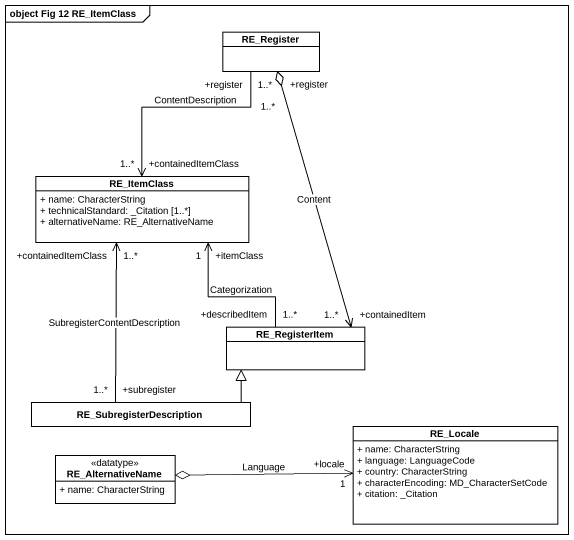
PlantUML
@startuml
mainframe object Fig 12 RE_ItemClass
hide circle
hide empty members
skinparam classAttributeIconSize 0
class RE_Register
class RE_ItemClass {
  + name: CharacterString
  + technicalStandard: _Citation [1..*]
  + alternativeName: RE_AlternativeName
}
class RE_RegisterItem
class RE_SubregisterDescription
class RE_Locale {
  + name: CharacterString
  + language: LanguageCode
  + country: CharacterString
  + characterEncoding: MD_CharacterSetCode
  + citation: _Citation
}
class RE_AlternativeName <<datatype>> {
  + name: CharacterString
}
RE_Register "+register\n1..*" --> "+containedItemClass\n1..*" RE_ItemClass : ContentDescription
RE_Register "+register\n1..*" o--> "+containedItem\n1..*" RE_RegisterItem : Content
RE_RegisterItem "+describedItem\n1..*" -up-> "+itemClass\n1" RE_ItemClass : Categorization
RE_SubregisterDescription "+subregister\n1..*" -up-> "+containedItemClass\n1..*" RE_ItemClass : SubregisterContentDescription
RE_SubregisterDescription -right-|> RE_RegisterItem
RE_AlternativeName o-right-> "+locale\n1" RE_Locale : Language
@enduml
